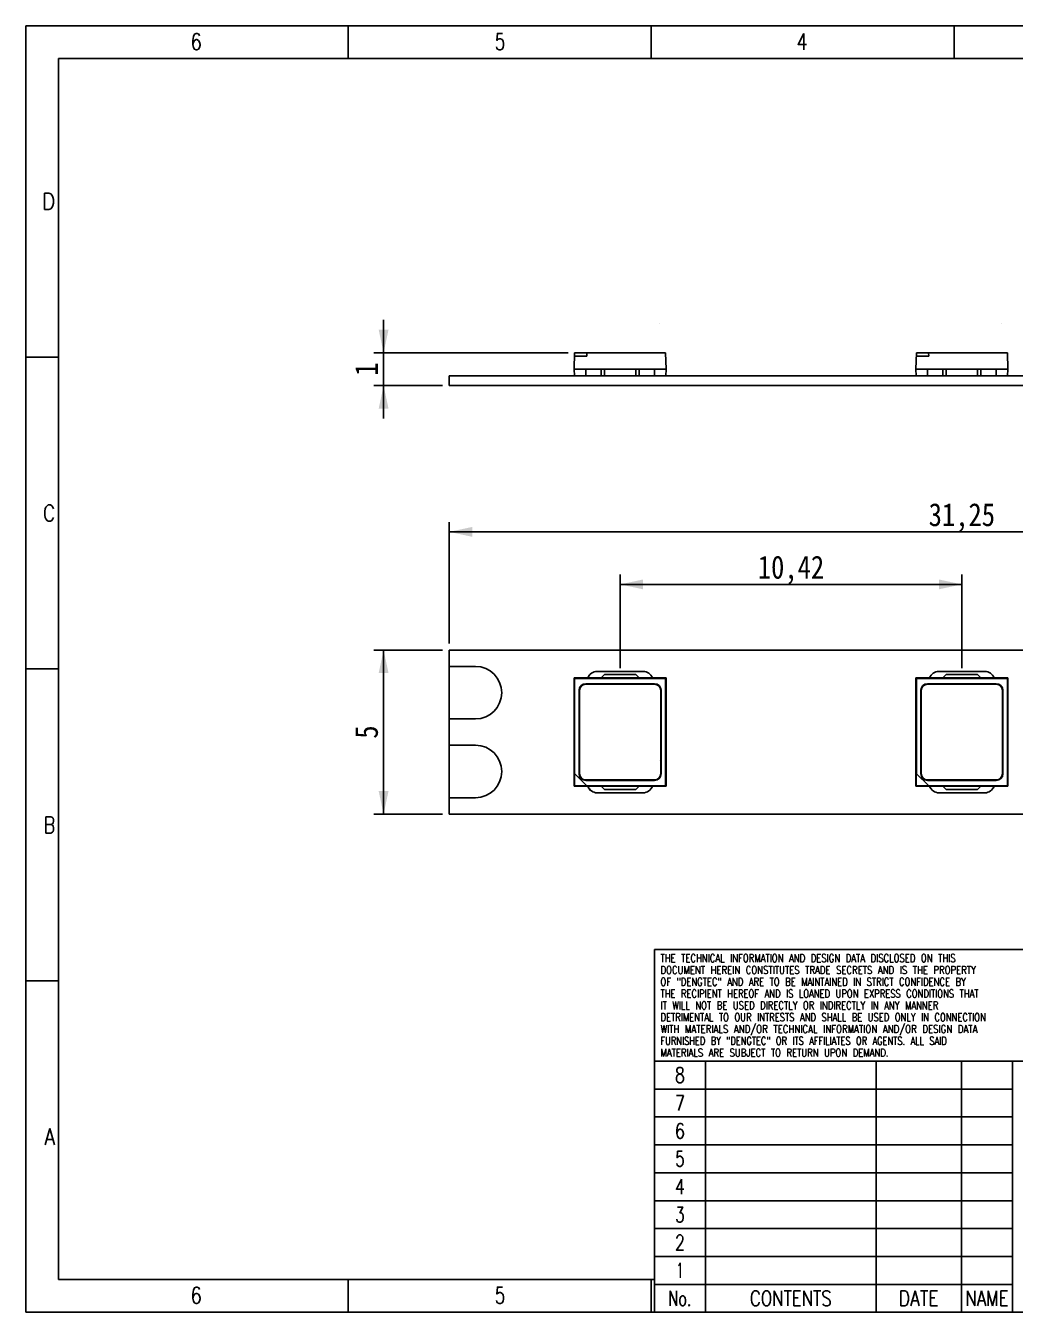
# Model space of a CAD drawing. Extents: x 1.4 to 58, y 1.4 to 40.6.
# Drawn here: x 1.4 to 31.56, y 1.4 to 40.6 of the extents above; entities that cross this region are included whole.
import ezdxf
from ezdxf.enums import TextEntityAlignment as Align

# ---------------------------------------------------------------- set-up
doc = ezdxf.new("R2010")
doc.units = 0
doc.header["$LTSCALE"] = 3.267
doc.layers.get('0').update_dxf_attribs({"linetype": 'CONTINUOUS'})
for name, color, linetype in [('LED_CHIP_2835_BASE2', 7, 'CONTINUOUS'), ('LED_CHIP_2835_ELETRODE_12', 7, 'CONTINUOUS'), ('LED_CHIP_2835_ELETRODE_22', 7, 'CONTINUOUS'), ('LED_CHIP_2835_SLICONE2', 7, 'CONTINUOUS'), ('LS-12V-96-W5-28354', 7, 'CONTINUOUS'), ('LS-12V-96-W5-28359', 7, 'CONTINUOUS'), ('LS-12V-96-W5-2835_PADS2', 7, 'CONTINUOUS'), ('LS-12V-96-W5-2835_PLATE2', 7, 'CONTINUOUS')]:
    doc.layers.add(name, color=color, linetype=linetype)
doc.styles.get("Standard").update_dxf_attribs({"font": 'SIMHEI.SHX', "width": 0.85})
doc.styles.add('TEXTSTYLE_2', font='TXT.TTF')
doc.styles.add('TEXTSTYLE_3', font='TXT.TTF')
doc.styles.add('TEXTSTYLE_5', font='TXT.TTF')
doc.dimstyles.get("Standard").update_dxf_attribs({"dimtxt": 2.5, "dimasz": 2.5, "dimexe": 1.25, "dimexo": 0.625, "dimtad": 1, "dimcen": 2.5, "dimazin": 3, "dimtfac": 1, "dimtmove": 0, "dimatfit": 3})

# ---------------------------------------------------------------- blocks, each defined once
blk = doc.blocks.new('_FILLED')
at = {"color": 0, "linetype": 'BYBLOCK'}
blk.add_solid([(0, 0), (-1, 0.214), (-1, -0.214)], dxfattribs=at)
blk = doc.blocks.new('*D0')
at = {"layer": 'LS-12V-96-W5-28354', "color": 3}
for p, q in [((14.108, 21.578), (12.008, 21.578)), ((12.308, 21.578), (12.308, 19.078)), ((12.308, 16.578), (12.308, 19.078)), ((14.108, 16.578), (12.008, 16.578))]:
    blk.add_line(p, q, dxfattribs=at)
at = {"layer": 'LS-12V-96-W5-28354', "color": 3, "xscale": 0.7, "yscale": 0.7, "zscale": 0.7}
for p, rotation in [((12.308, 21.578), 90), ((12.308, 16.578), 270)]:
    blk.add_blockref('_FILLED', p, dxfattribs=dict(at, rotation=rotation))
at = {"layer": 'LS-12V-96-W5-28354', "color": 3, "width": 0.85}
blk.add_text('5', height=0.7, rotation=90, dxfattribs=at).set_placement((12.133, 19.078), align=Align.CENTER)
blk = doc.blocks.new('*D1')
at = {"layer": 'LS-12V-96-W5-28354', "color": 3}
for p, q in [((14.308, 21.778), (14.308, 25.478)), ((14.308, 25.178), (29.933, 25.178)), ((45.558, 25.178), (29.933, 25.178)), ((45.558, 21.778), (45.558, 25.478))]:
    blk.add_line(p, q, dxfattribs=at)
at = {"layer": 'LS-12V-96-W5-28354', "color": 3, "xscale": 0.7, "yscale": 0.7, "zscale": 0.7, "rotation": 180}
blk.add_blockref('_FILLED', (14.308, 25.178), dxfattribs=at)
at = {"layer": 'LS-12V-96-W5-28354', "color": 3, "xscale": 0.7, "yscale": 0.7, "zscale": 0.7}
blk.add_blockref('_FILLED', (45.558, 25.178), dxfattribs=at)
at = {"layer": 'LS-12V-96-W5-28354', "color": 3, "width": 0.85}
blk.add_text('31,25', height=0.7, dxfattribs=at).set_placement((29.933, 25.353), align=Align.CENTER)
blk = doc.blocks.new('*D2')
at = {"layer": 'LS-12V-96-W5-28354', "color": 3}
for p, q in [((12.308, 30.635), (12.308, 31.635)), ((12.308, 31.635), (12.308, 30.135)), ((17.93, 30.635), (12.008, 30.635)), ((12.308, 28.635), (12.308, 30.135)), ((14.108, 29.635), (12.008, 29.635)), ((12.308, 29.635), (12.308, 28.635))]:
    blk.add_line(p, q, dxfattribs=at)
at = {"layer": 'LS-12V-96-W5-28354', "color": 3, "xscale": 0.7, "yscale": 0.7, "zscale": 0.7}
for p, rotation in [((12.308, 30.635), 270), ((12.308, 29.635), 90)]:
    blk.add_blockref('_FILLED', p, dxfattribs=dict(at, rotation=rotation))
at = {"layer": 'LS-12V-96-W5-28354', "color": 3, "width": 0.85}
blk.add_text('1', height=0.7, rotation=90, dxfattribs=at).set_placement((12.133, 30.135), align=Align.CENTER)
blk = doc.blocks.new('*D3')
at = {"layer": 'LS-12V-96-W5-28354', "color": 3}
for p, q in [((19.517, 21.028), (19.517, 23.878)), ((19.517, 23.578), (24.725, 23.578)), ((29.933, 23.578), (24.725, 23.578)), ((29.933, 21.028), (29.933, 23.878))]:
    blk.add_line(p, q, dxfattribs=at)
at = {"layer": 'LS-12V-96-W5-28354', "color": 3, "xscale": 0.7, "yscale": 0.7, "zscale": 0.7, "rotation": 180}
blk.add_blockref('_FILLED', (19.517, 23.578), dxfattribs=at)
at = {"layer": 'LS-12V-96-W5-28354', "color": 3, "xscale": 0.7, "yscale": 0.7, "zscale": 0.7}
blk.add_blockref('_FILLED', (29.933, 23.578), dxfattribs=at)
at = {"layer": 'LS-12V-96-W5-28354', "color": 3, "width": 0.85}
blk.add_text('10,42', height=0.7, dxfattribs=at).set_placement((24.725, 23.753), align=Align.CENTER)

msp = doc.modelspace()

# ---------------------------------------------------------------- linework, layer by layer
at = {"color": 7}
for p, q in [((20.732, 31.541), (20.732, 31.541)), ((31.148, 31.541), (31.148, 31.541)), ((20.732, 18.2), (20.732, 18.2)), ((31.148, 18.2), (31.148, 18.2))]:
    msp.add_line(p, q, dxfattribs=at)
at = {"layer": 'LED_CHIP_2835_BASE2', "color": 7}
for p, q in [((18.117, 30.135), (18.13, 30.635)), ((18.13, 30.635), (20.903, 30.635)), ((18.503, 30.635), (18.506, 30.535)), ((20.917, 30.135), (20.903, 30.635)), ((28.533, 30.135), (28.546, 30.635)), ((28.546, 30.635), (31.32, 30.635)), ((28.92, 30.635), (28.923, 30.535)), ((31.333, 30.135), (31.32, 30.635)), ((18.127, 30.535), (18.506, 30.535)), ((28.544, 30.535), (28.923, 30.535)), ((18.117, 30.135), (18.122, 29.935)), ((18.117, 30.135), (18.937, 30.135)), ((20.097, 30.135), (20.917, 30.135)), ((20.911, 29.935), (20.917, 30.135)), ((28.533, 30.135), (28.538, 29.935)), ((28.533, 30.135), (29.353, 30.135)), ((30.513, 30.135), (31.333, 30.135)), ((31.328, 29.935), (31.333, 30.135)), ((18.117, 20.728), (18.117, 17.428)), ((18.117, 20.728), (18.13, 20.715)), ((18.117, 20.728), (20.917, 20.728)), ((18.13, 20.715), (18.13, 17.815)), ((18.13, 20.715), (20.903, 20.715)), ((18.467, 20.551), (18.467, 20.537)), ((20.567, 20.551), (18.467, 20.551)), ((20.567, 20.551), (20.567, 20.537)), ((20.917, 20.728), (20.903, 20.715)), ((20.903, 17.441), (20.903, 20.715)), ((20.917, 17.428), (20.917, 20.728)), ((28.533, 20.728), (28.533, 17.428)), ((28.533, 20.728), (28.546, 20.715)), ((28.533, 20.728), (31.333, 20.728)), ((28.546, 20.715), (28.546, 17.815)), ((28.546, 20.715), (31.32, 20.715)), ((28.883, 20.551), (28.883, 20.537)), ((30.983, 20.551), (28.883, 20.551)), ((30.983, 20.551), (30.983, 20.537)), ((31.333, 20.728), (31.32, 20.715)), ((31.32, 17.441), (31.32, 20.715)), ((31.333, 17.428), (31.333, 20.728)), ((18.267, 20.351), (18.267, 17.805)), ((18.267, 20.351), (18.281, 20.351)), ((20.767, 20.351), (20.753, 20.351)), ((20.767, 17.805), (20.767, 20.351)), ((28.683, 20.351), (28.683, 17.805)), ((28.683, 20.351), (28.697, 20.351)), ((31.183, 20.351), (31.169, 20.351)), ((31.183, 17.805), (31.183, 20.351)), ((18.127, 17.439), (18.127, 17.818)), ((18.506, 17.439), (18.127, 17.818)), ((18.267, 17.805), (18.281, 17.805)), ((20.767, 17.805), (20.753, 17.805)), ((28.544, 17.439), (28.544, 17.818)), ((28.544, 17.818), (28.923, 17.439)), ((28.683, 17.805), (28.697, 17.805)), ((31.183, 17.805), (31.169, 17.805)), ((18.117, 17.428), (18.127, 17.439)), ((18.117, 17.428), (20.917, 17.428)), ((18.127, 17.439), (18.506, 17.439)), ((18.467, 17.605), (18.467, 17.619)), ((18.467, 17.605), (20.567, 17.605)), ((20.903, 17.441), (18.503, 17.441)), ((20.567, 17.605), (20.567, 17.619)), ((20.917, 17.428), (20.903, 17.441)), ((28.533, 17.428), (28.544, 17.439)), ((28.533, 17.428), (31.333, 17.428)), ((28.544, 17.439), (28.923, 17.439)), ((28.883, 17.605), (28.883, 17.619)), ((28.883, 17.605), (30.983, 17.605)), ((31.32, 17.441), (28.92, 17.441)), ((30.983, 17.605), (30.983, 17.619)), ((31.333, 17.428), (31.32, 17.441))]:
    msp.add_line(p, q, dxfattribs=at)
for centre, start, end in [((18.467, 20.351), 90, 180), ((20.567, 20.351), 0, 90), ((28.883, 20.351), 90, 180), ((30.983, 20.351), 0, 90), ((18.467, 17.805), 180, 270), ((20.567, 17.805), 270, 360), ((28.883, 17.805), 180, 270), ((30.983, 17.805), 270, 360)]:
    msp.add_arc(centre, 0.2, start, end, dxfattribs=at)
at = {"layer": 'LED_CHIP_2835_ELETRODE_12', "color": 7}
for p, q in [((18.467, 30.135), (18.467, 29.935)), ((18.467, 30.135), (20.567, 30.135)), ((18.937, 30.135), (18.937, 29.935)), ((19.037, 29.935), (19.037, 30.135)), ((19.997, 30.135), (19.997, 29.935)), ((20.097, 30.135), (20.097, 29.935)), ((20.567, 30.135), (20.567, 29.935)), ((28.883, 30.135), (28.883, 29.935)), ((28.883, 30.135), (30.983, 30.135)), ((29.353, 30.135), (29.353, 29.935)), ((29.453, 29.935), (29.453, 30.135)), ((30.413, 30.135), (30.413, 29.935)), ((30.513, 30.135), (30.513, 29.935)), ((30.983, 30.135), (30.983, 29.935)), ((18.937, 17.428), (18.467, 17.428)), ((18.937, 17.428), (19.037, 17.328)), ((19.997, 17.328), (19.037, 17.328)), ((19.997, 17.328), (20.097, 17.428)), ((20.567, 17.428), (20.097, 17.428)), ((29.353, 17.428), (28.883, 17.428)), ((29.353, 17.428), (29.453, 17.328)), ((30.413, 17.328), (29.453, 17.328)), ((30.413, 17.328), (30.513, 17.428)), ((30.983, 17.428), (30.513, 17.428))]:
    msp.add_line(p, q, dxfattribs=at)
at = {"layer": 'LED_CHIP_2835_ELETRODE_22', "color": 7}
for p, q in [((19.037, 20.828), (18.937, 20.728)), ((19.037, 20.828), (19.997, 20.828)), ((20.097, 20.728), (19.997, 20.828)), ((29.453, 20.828), (29.353, 20.728)), ((29.453, 20.828), (30.413, 20.828)), ((30.513, 20.728), (30.413, 20.828)), ((18.467, 20.728), (18.937, 20.728)), ((20.097, 20.728), (20.567, 20.728)), ((28.883, 20.728), (29.353, 20.728)), ((30.513, 20.728), (30.983, 20.728))]:
    msp.add_line(p, q, dxfattribs=at)
at = {"layer": 'LED_CHIP_2835_SLICONE2', "color": 7}
for p, q in [((20.567, 20.537), (18.467, 20.537)), ((30.983, 20.537), (28.883, 20.537)), ((18.281, 20.351), (18.281, 17.805)), ((20.753, 17.805), (20.753, 20.351)), ((28.697, 20.351), (28.697, 17.805)), ((31.169, 17.805), (31.169, 20.351)), ((18.467, 17.619), (20.567, 17.619)), ((28.883, 17.619), (30.983, 17.619))]:
    msp.add_line(p, q, dxfattribs=at)
for centre, start, end in [((18.467, 20.351), 90, 180), ((20.567, 20.351), 0, 90), ((28.883, 20.351), 90, 180), ((30.983, 20.351), 0, 90), ((18.467, 17.805), 180, 270), ((20.567, 17.805), 270, 360), ((28.883, 17.805), 180, 270), ((30.983, 17.805), 270, 360)]:
    msp.add_arc(centre, 0.186, start, end, dxfattribs=at)
at = {"layer": 'LS-12V-96-W5-28359', "color": 7}
for p, q in [((1.4, 1.4), (1.4, 40.6)), ((1.4, 40.6), (58, 40.6)), ((11.233, 39.6), (11.233, 40.6)), ((20.467, 39.6), (20.467, 40.6)), ((29.7, 39.6), (29.7, 40.6)), ((2.4, 2.4), (2.4, 39.6)), ((2.4, 39.6), (57, 39.6)), ((2.4, 30.5), (1.4, 30.5)), ((2.4, 21), (1.4, 21)), ((2.4, 11.5), (1.4, 11.5)), ((2.4, 2.4), (20.56, 2.4)), ((11.233, 2.4), (11.233, 1.4)), ((20.467, 2.4), (20.467, 1.4)), ((1.4, 1.4), (58, 1.4))]:
    msp.add_line(p, q, dxfattribs=at)
at = {"layer": 'LS-12V-96-W5-28359', "color": 3}
for p, q in [((20.56, 12.45), (58, 12.45)), ((20.56, 12.45), (20.56, 1.4)), ((20.56, 9.05), (58, 9.05)), ((22.12, 9.05), (22.12, 1.4)), ((27.32, 9.05), (27.32, 1.4)), ((29.92, 9.05), (29.92, 1.4)), ((31.48, 9.05), (31.48, 1.4)), ((20.56, 8.2), (31.48, 8.2)), ((20.56, 7.35), (31.48, 7.35)), ((20.56, 6.5), (31.48, 6.5)), ((20.56, 5.65), (31.48, 5.65)), ((20.56, 4.8), (31.48, 4.8)), ((20.56, 3.95), (31.48, 3.95)), ((20.56, 3.1), (31.48, 3.1)), ((20.56, 2.25), (31.48, 2.25)), ((20.56, 1.4), (58, 1.4))]:
    msp.add_line(p, q, dxfattribs=at)
at = {"layer": 'LS-12V-96-W5-2835_PADS2', "color": 7}
for p, q in [((14.308, 21.078), (14.308, 19.478)), ((15.108, 21.078), (14.308, 21.078)), ((20.217, 20.928), (18.817, 20.928)), ((30.633, 20.928), (29.233, 20.928)), ((14.308, 19.478), (15.108, 19.478)), ((14.308, 18.678), (14.308, 17.078)), ((15.108, 18.678), (14.308, 18.678)), ((14.308, 17.078), (15.108, 17.078)), ((18.817, 17.228), (20.217, 17.228)), ((29.233, 17.228), (30.633, 17.228))]:
    msp.add_line(p, q, dxfattribs=at)
for centre, radius, start, end in [((15.108, 20.278), 0.8, 270, 90), ((18.817, 20.628), 0.3, 90, 160.3288), ((20.217, 20.628), 0.3, 19.6712, 90), ((29.233, 20.628), 0.3, 90, 160.3288), ((30.633, 20.628), 0.3, 19.6712, 90), ((15.108, 17.878), 0.8, 270, 90), ((18.817, 17.528), 0.3, 199.6712, 270), ((20.217, 17.528), 0.3, 270, 340.3288), ((29.233, 17.528), 0.3, 199.6712, 270), ((30.633, 17.528), 0.3, 270, 340.3288)]:
    msp.add_arc(centre, radius, start, end, dxfattribs=at)
at = {"layer": 'LS-12V-96-W5-2835_PLATE2', "color": 7}
for p, q in [((14.308, 29.935), (14.308, 29.635)), ((14.308, 29.935), (45.558, 29.935)), ((14.308, 29.635), (45.558, 29.635)), ((14.308, 21.578), (14.308, 21.078)), ((45.558, 21.578), (14.308, 21.578)), ((14.308, 21.078), (15.108, 21.078)), ((20.217, 20.928), (18.817, 20.928)), ((30.633, 20.928), (29.233, 20.928)), ((14.308, 19.478), (14.308, 18.678)), ((14.308, 19.478), (15.108, 19.478)), ((14.308, 18.678), (15.108, 18.678)), ((14.308, 17.078), (14.308, 16.578)), ((14.308, 17.078), (15.108, 17.078)), ((18.817, 17.228), (20.217, 17.228)), ((29.233, 17.228), (30.633, 17.228)), ((14.308, 16.578), (45.558, 16.578))]:
    msp.add_line(p, q, dxfattribs=at)
for centre, radius, start, end in [((15.108, 20.278), 0.8, 270, 90), ((18.817, 20.628), 0.3, 90, 160.4494), ((20.217, 20.628), 0.3, 19.5506, 90), ((29.233, 20.628), 0.3, 90, 160.4494), ((30.633, 20.628), 0.3, 19.5506, 90), ((15.108, 17.878), 0.8, 270, 90), ((18.817, 17.528), 0.3, 199.5506, 270), ((20.217, 17.528), 0.3, 270, 340.4494), ((29.233, 17.528), 0.3, 199.5506, 270), ((30.633, 17.528), 0.3, 270, 340.4494)]:
    msp.add_arc(centre, radius, start, end, dxfattribs=at)

# ---------------------------------------------------------------- texts
at = {"layer": 'LS-12V-96-W5-28359', "color": 7, "style": 'TEXTSTYLE_2'}
for s, width, p in [('6', 0.785714, (6.763, 39.866)), ('4', 0.785714, (25.23, 39.866)), ('D', 0.904762, (2.3, 35)), ('C', 0.833333, (2.3, 25.5)), ('B', 0.785714, (2.3, 16)), ('A', 0.857143, (2.3, 6.5)), ('6', 0.785714, (6.763, 1.666))]:
    msp.add_text(s, height=0.5, dxfattribs=dict(at, width=width)).set_placement(p, align=Align.RIGHT)
at = {"layer": 'LS-12V-96-W5-28359', "color": 7, "style": 'TEXTSTYLE_2', "width": 0.714286}
for p in [(15.703, 39.866), (15.703, 1.666)]:
    msp.add_text('5', height=0.5, dxfattribs=at).set_placement(p)
at = {"layer": 'LS-12V-96-W5-28359', "color": 3, "style": 'TEXTSTYLE_3'}
for s, width, p in [('THE TECHNICAL INFORMATION AND DESIGN DATA DISCLOSED ON THIS', 0.786118, (20.747, 12.07)), ('DOCUMENT HEREIN CONSTITUTES TRADE SECRETS AND IS THE PROPERTY', 0.790398, (20.747, 11.71)), ('OF "DENGTEC" AND ARE TO BE MAINTAINED IN STRICT CONFIDENCE BY', 0.782592, (20.747, 11.35)), ('THE RECIPIENT HEREOF AND IS LOANED UPON EXPRESS CONDITIONS THAT', 0.779289, (20.747, 10.99)), ('IT WILL NOT BE USED DIRECTLY OR INDIRECTLY IN ANY MANNER ', 0.784879, (20.747, 10.63)), ('WITH MATERIALS AND/OR TECHNICAL INFORMATION AND/OR DESIGN DATA', 0.797619, (20.747, 9.91)), ('DETRIMENTAL TO OUR INTRESTS AND SHALL BE USED ONLY IN CONNECTION ', 0.780586, (20.747, 10.27)), ('FURNISHED BY "DENGTEC" OR ITS AFFILIATES OR AGENTS. ALL SAID', 0.76746, (20.747, 9.55)), ('MATERIALS ARE SUBJECT TO RETURN UPON DEMAND.', 0.785714, (20.747, 9.19))]:
    msp.add_text(s, height=0.24, dxfattribs=dict(at, width=width)).set_placement(p)
at = {"layer": 'LS-12V-96-W5-28359', "color": 3, "style": 'TEXTSTYLE_5'}
for s, width, p in [('8', 0.785714, (21.34, 8.395)), ('7', 0.785714, (21.34, 7.545)), ('6', 0.785714, (21.34, 6.695)), ('5', 0.714286, (21.34, 5.845)), ('4', 0.785714, (21.34, 4.995)), ('3', 0.714286, (21.34, 4.145)), ('2', 0.785714, (21.34, 3.295)), ('1', 0.571429, (21.34, 2.445)), ('No.', 0.690476, (21.34, 1.595)), ('CONTENTS', 0.800595, (24.72, 1.595)), ('DATE', 0.833333, (28.62, 1.595)), ('NAME', 0.803571, (30.7, 1.595))]:
    msp.add_text(s, height=0.46, dxfattribs=dict(at, width=width)).set_placement(p, align=Align.CENTER)

# ---------------------------------------------------------------- dimensions: what is measured, and where the dimension line sits
at = {"layer": 'LS-12V-96-W5-28354', "color": 3}
for base, p1, p2, angle, picture, middle in [((12.308, 30.635), (14.108, 29.635), (17.93, 30.635), 90, '*D2', (11.917, 29.869)), ((12.308, 16.578), (14.108, 21.578), (14.108, 16.578), 270, '*D0', (11.917, 18.812))]:
    dim = msp.add_linear_dim(base=base, p1=p1, p2=p2, angle=angle, dimstyle='Standard', dxfattribs=at)
    dim.commit()
    dim.dimension.update_dxf_attribs({"geometry": picture, "text_midpoint": middle, "dimtype": 128})
for base, p1, p2, picture, middle in [((45.558, 25.178), (14.308, 21.778), (45.558, 21.778), '*D1', (28.446, 25.703)), ((29.933, 23.578), (19.517, 21.028), (29.933, 21.028), '*D3', (23.237, 24.103))]:
    dim = msp.add_linear_dim(base=base, p1=p1, p2=p2, dimstyle='Standard', dxfattribs=at)
    dim.commit()
    dim.dimension.update_dxf_attribs({"geometry": picture, "text_midpoint": middle, "dimtype": 128})

doc.saveas('drawing.dxf')
